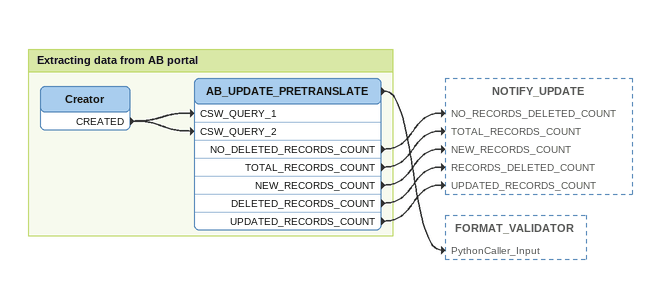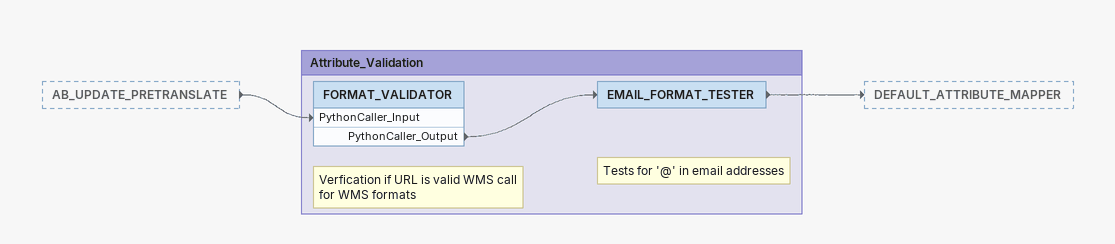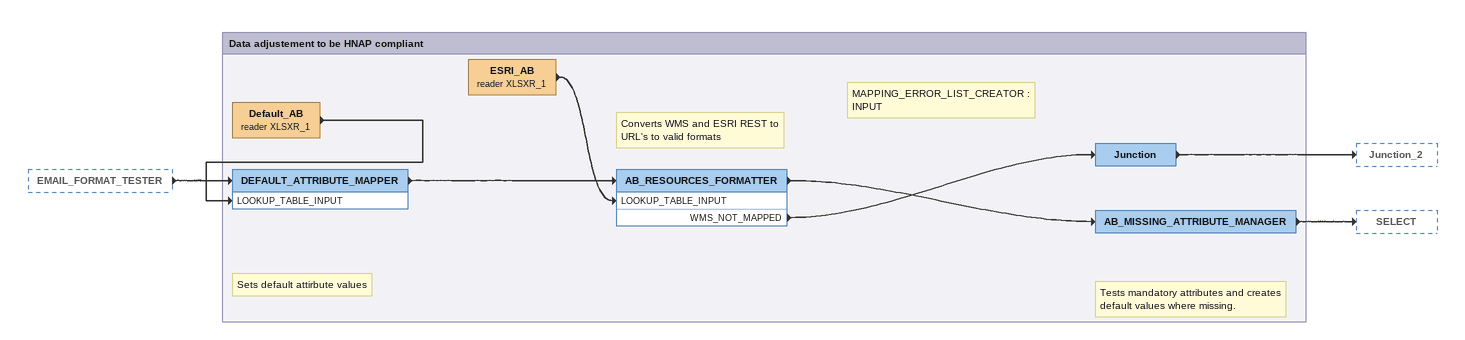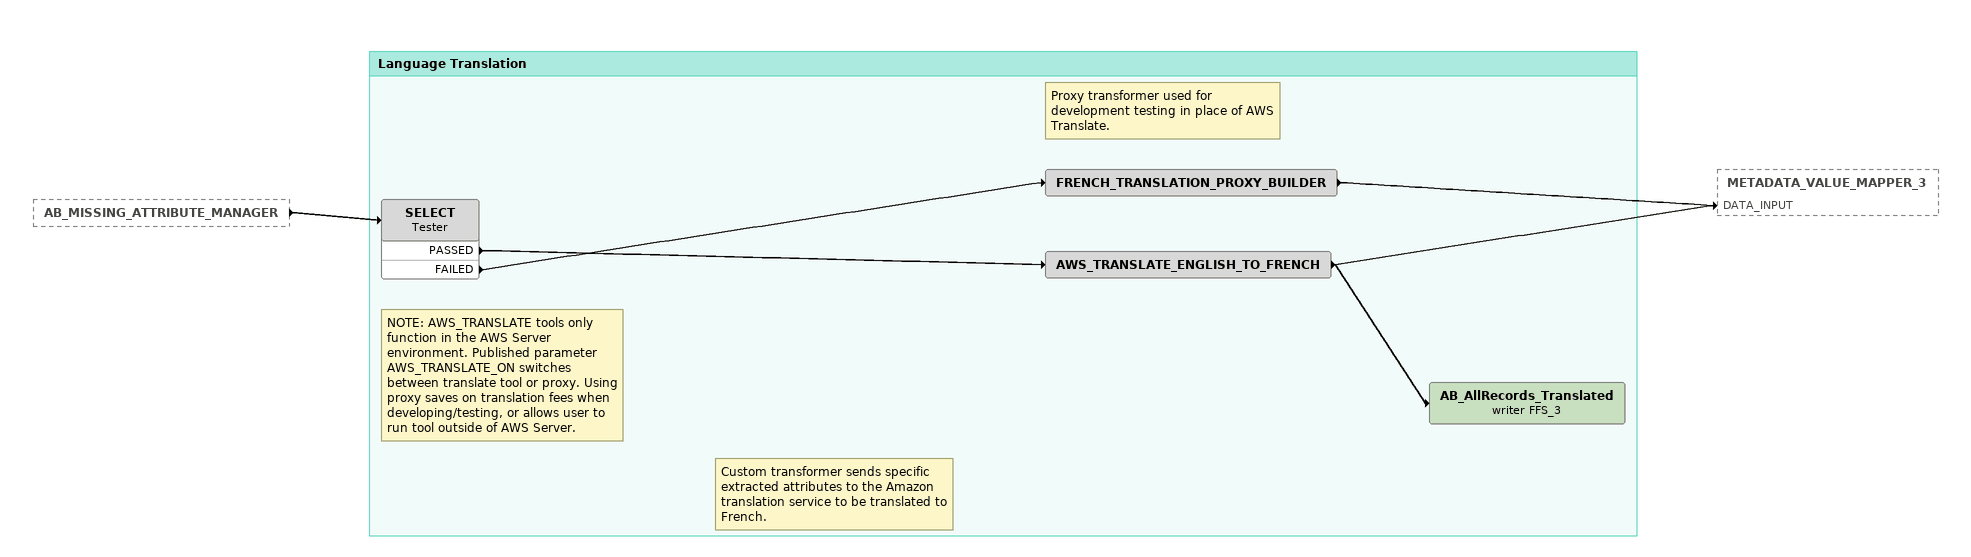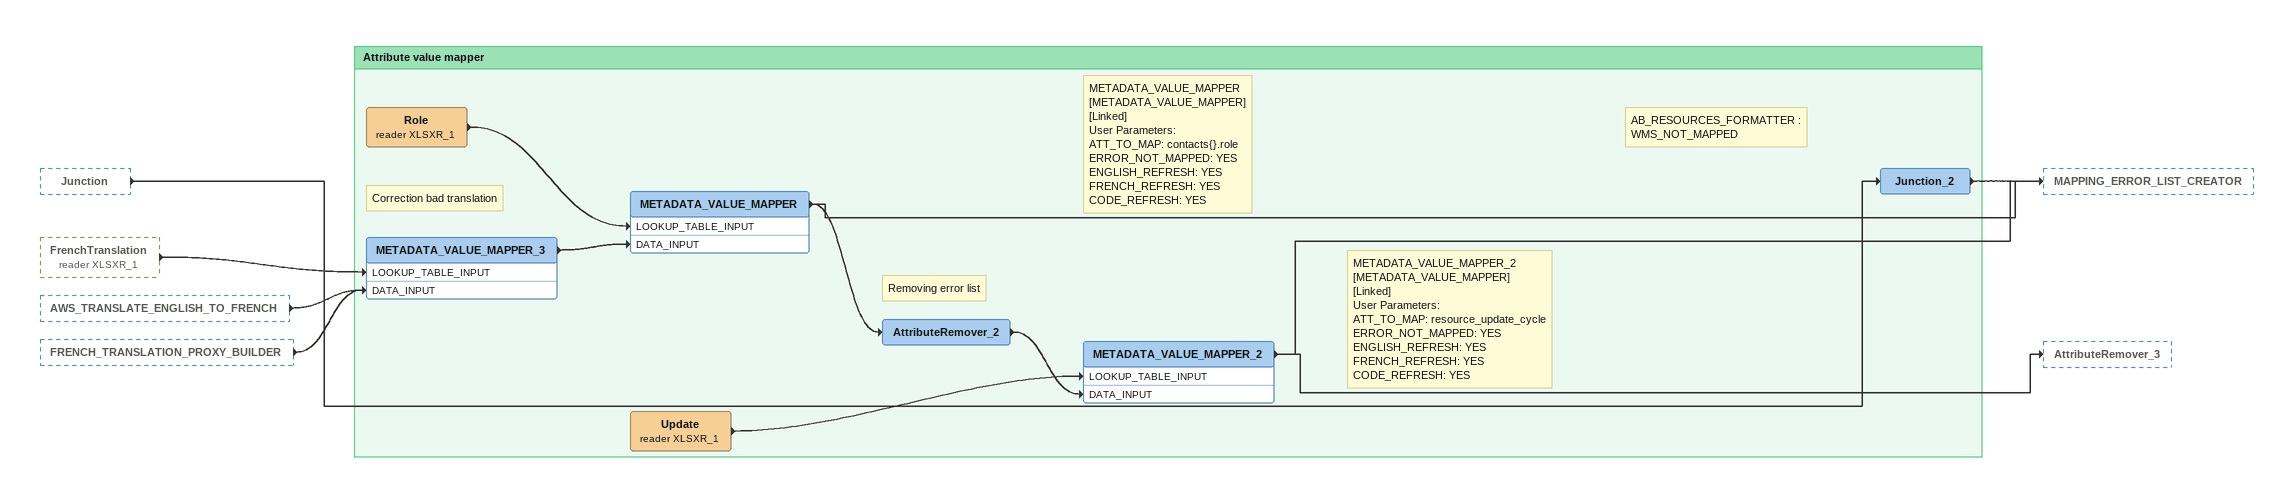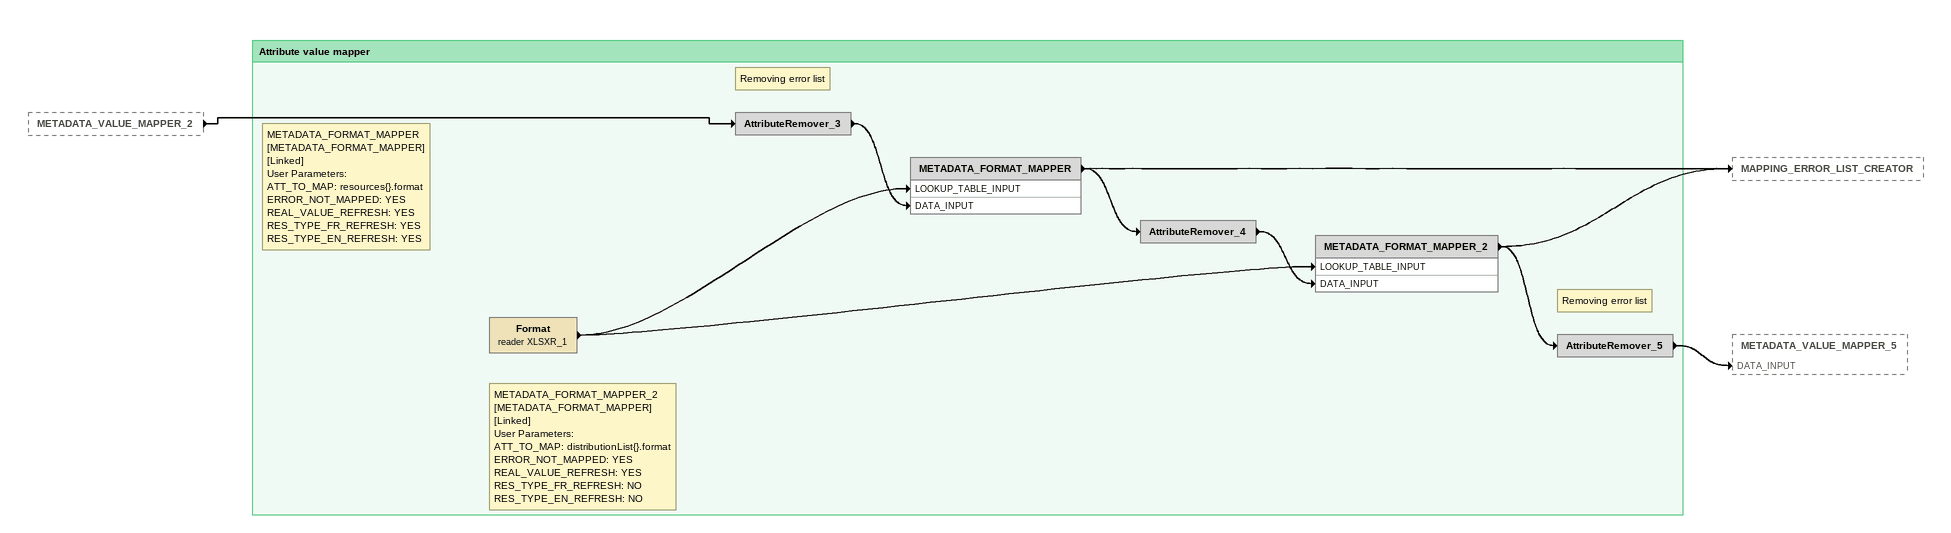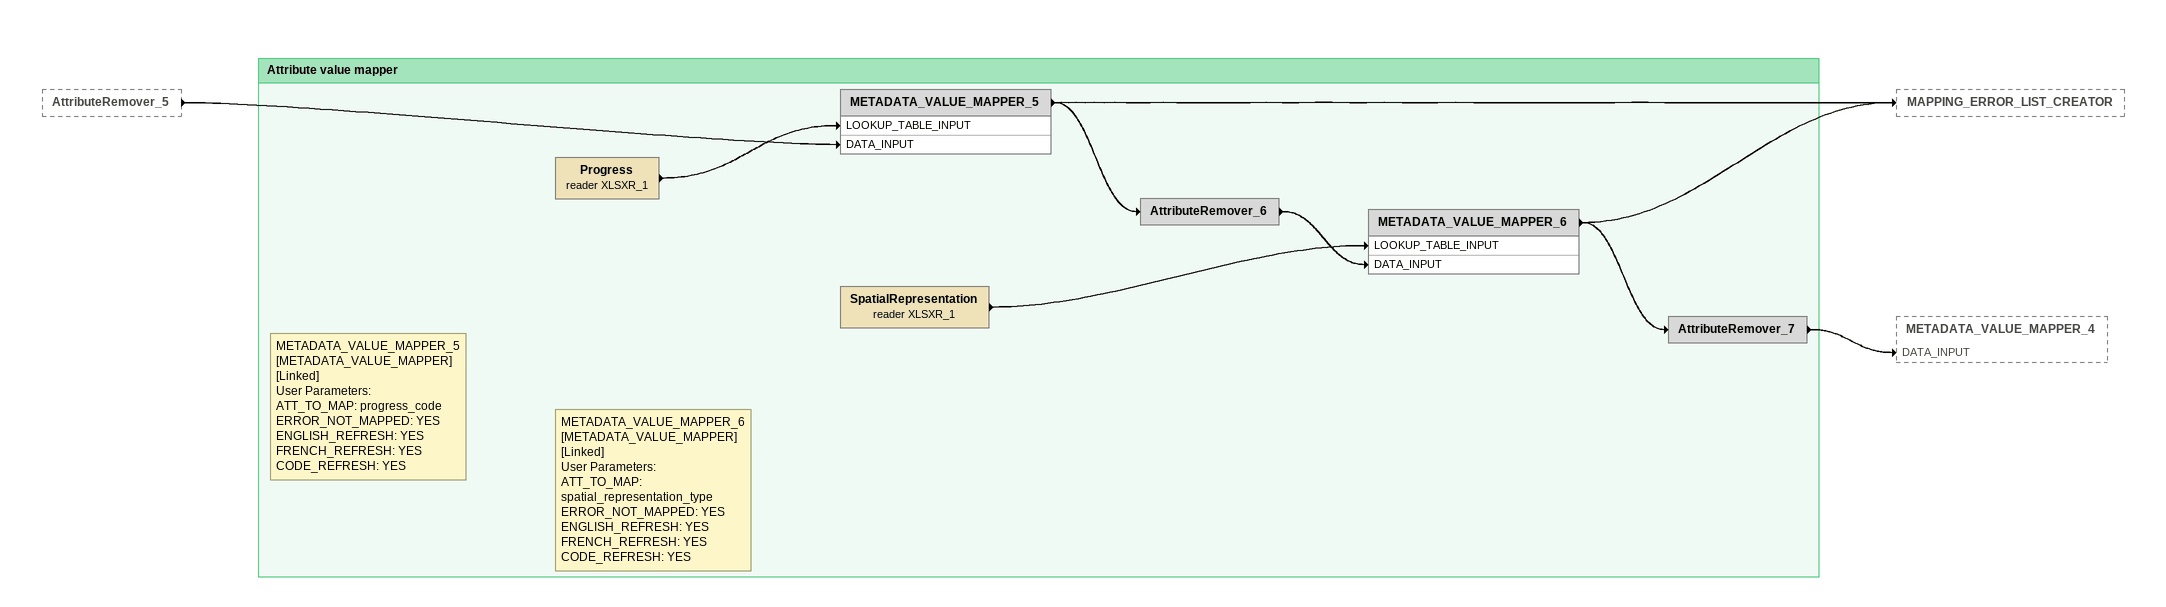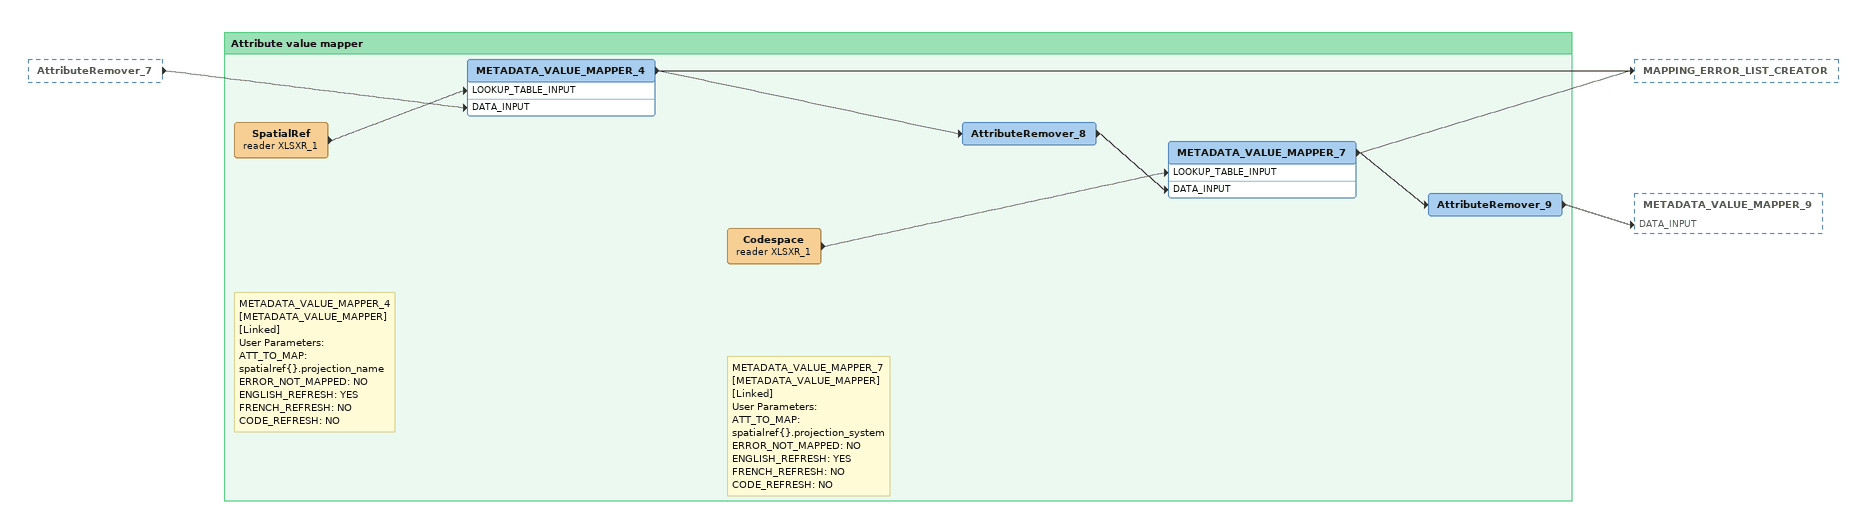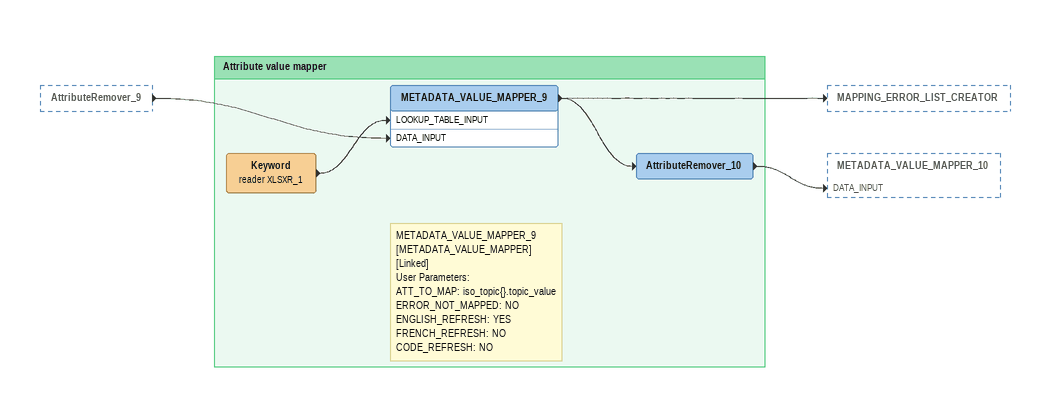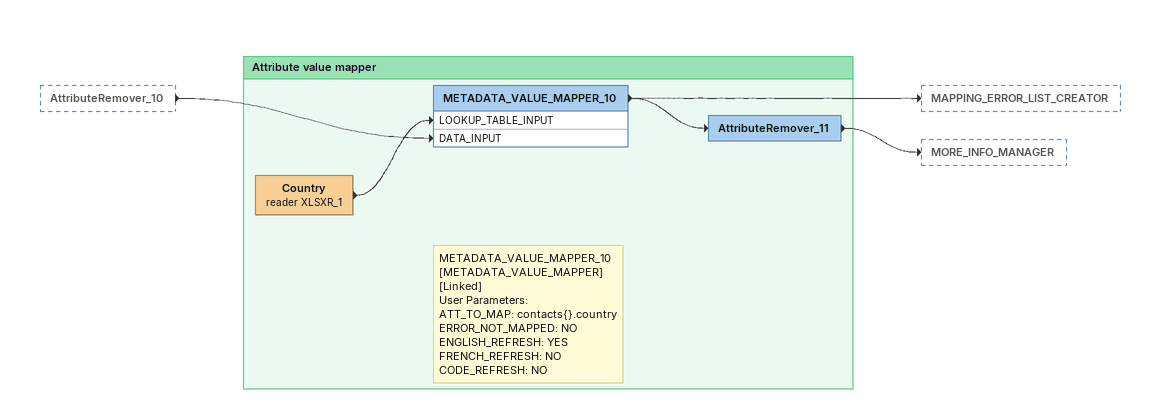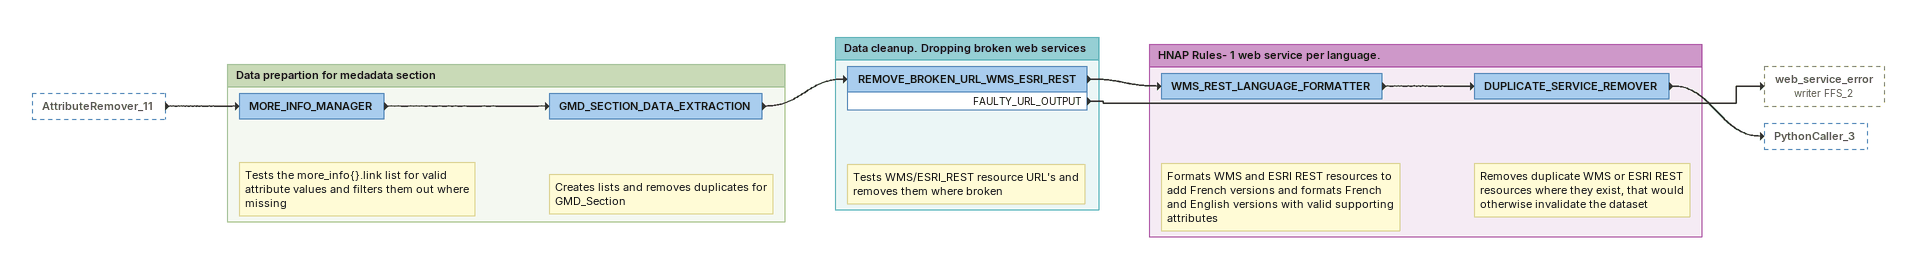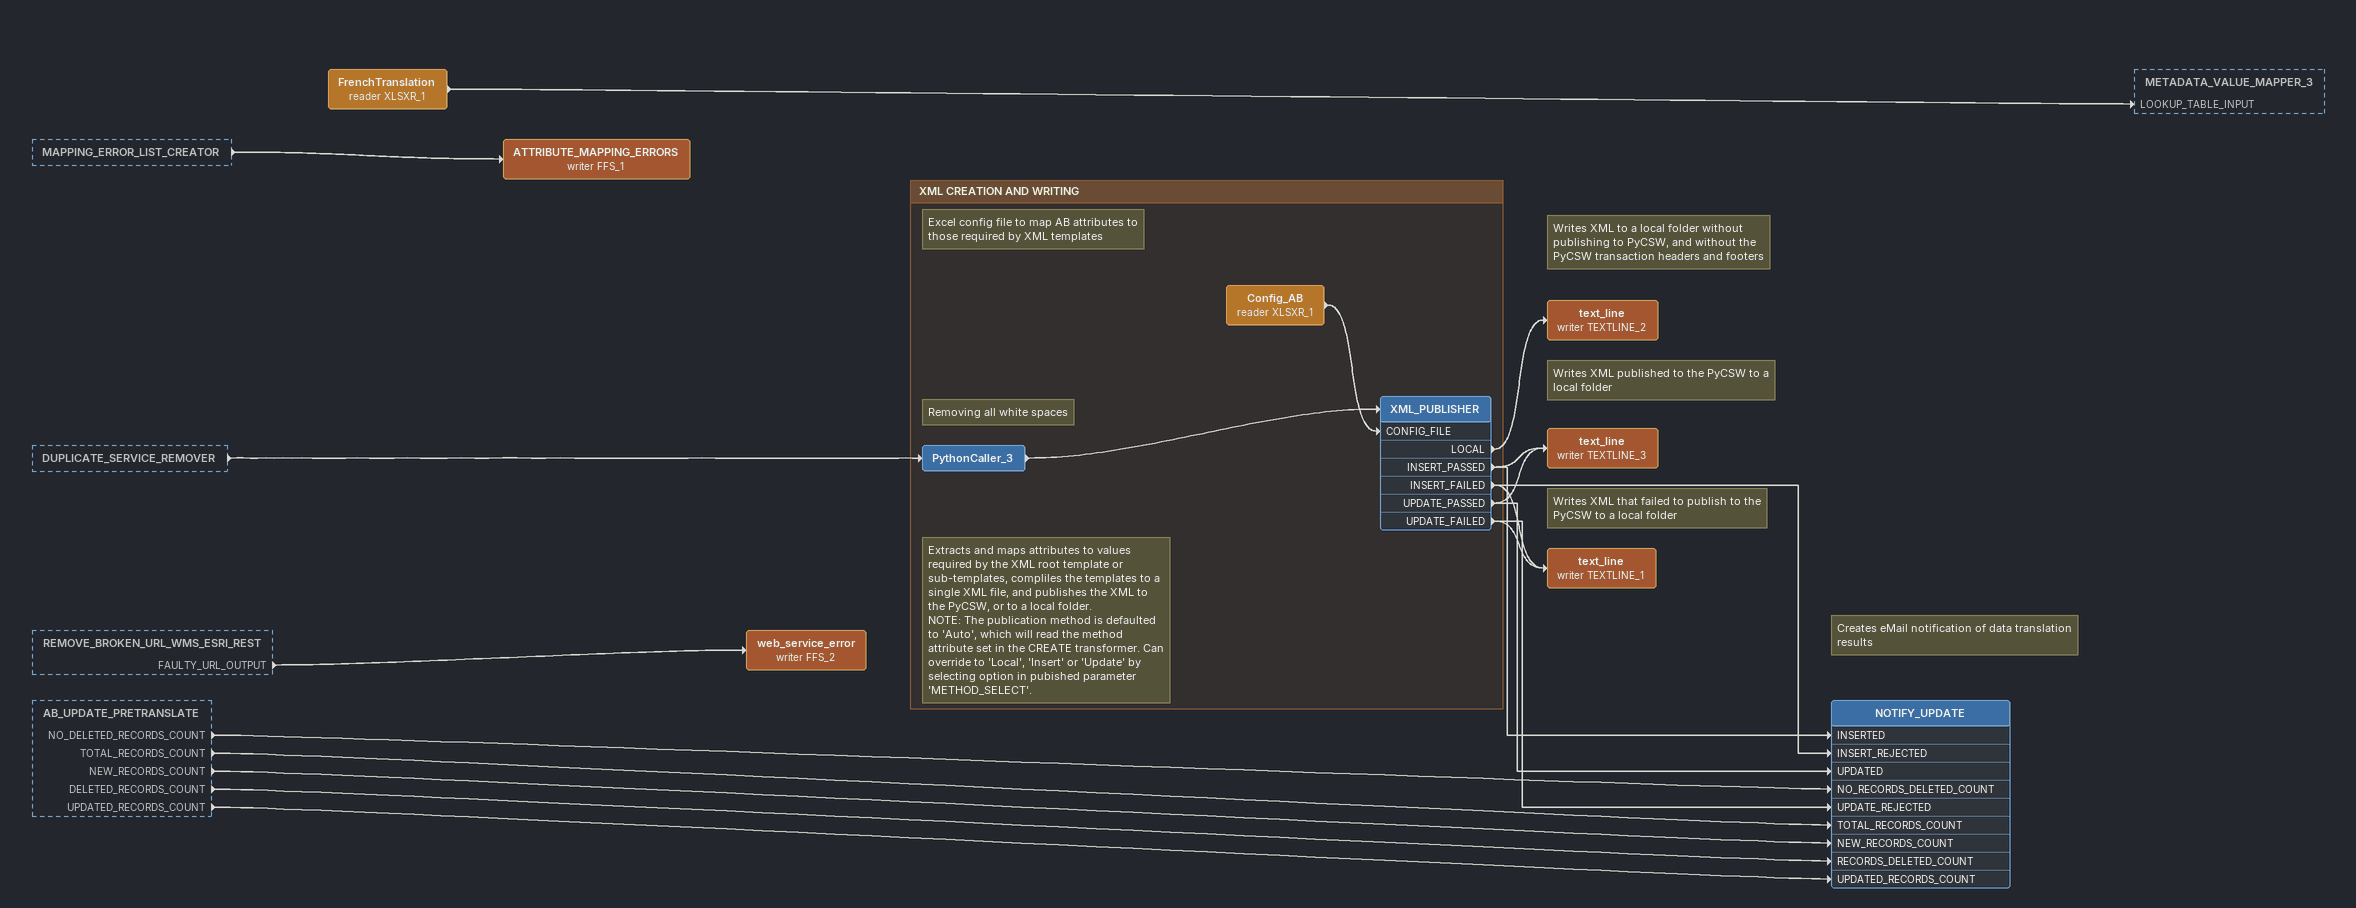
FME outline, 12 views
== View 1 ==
Bookmark: Extracting data from AB portal
Creator
    CREATED -> AB_UPDATE_PRETRANSLATE [CSW_QUERY_1]
    CREATED -> AB_UPDATE_PRETRANSLATE [CSW_QUERY_2]
AB_UPDATE_PRETRANSLATE
    NO_DELETED_RECORDS_COUNT -> NOTIFY_UPDATE [NO_RECORDS_DELETED_COUNT]
    TOTAL_RECORDS_COUNT -> NOTIFY_UPDATE [TOTAL_RECORDS_COUNT]
    NEW_RECORDS_COUNT -> NOTIFY_UPDATE [NEW_RECORDS_COUNT]
    DELETED_RECORDS_COUNT -> NOTIFY_UPDATE [RECORDS_DELETED_COUNT]
    -> FORMAT_VALIDATOR [PythonCaller_Input]
    UPDATED_RECORDS_COUNT -> NOTIFY_UPDATE [UPDATED_RECORDS_COUNT]

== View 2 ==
AB_UPDATE_PRETRANSLATE [outside]
    -> FORMAT_VALIDATOR [PythonCaller_Input]

Bookmark: Attribute_Validation
Note: Verfication if URL is valid WMS call for WMS formats
FORMAT_VALIDATOR
    PythonCaller_Output -> EMAIL_FORMAT_TESTER
Note: Tests for '@' in email addresses
EMAIL_FORMAT_TESTER
    -> DEFAULT_ATTRIBUTE_MAPPER

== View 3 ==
EMAIL_FORMAT_TESTER [outside]
    -> DEFAULT_ATTRIBUTE_MAPPER

Bookmark: Data adjustement to be HNAP compliant
Default_AB (reader XLSXR_1)
    -> DEFAULT_ATTRIBUTE_MAPPER [LOOKUP_TABLE_INPUT]
Note: Sets default attirbute values
DEFAULT_ATTRIBUTE_MAPPER
    -> AB_RESOURCES_FORMATTER
ESRI_AB (reader XLSXR_1)
    -> AB_RESOURCES_FORMATTER [LOOKUP_TABLE_INPUT]
Note: Converts WMS and ESRI REST to URL's to valid formats
AB_RESOURCES_FORMATTER
    WMS_NOT_MAPPED -> Junction
    -> AB_MISSING_ATTRIBUTE_MANAGER
Note: MAPPING_ERROR_LIST_CREATOR : INPUT
Junction
    -> Junction_2
Note: Tests mandatory attributes and creates default values where missing.
AB_MISSING_ATTRIBUTE_MANAGER
    -> SELECT

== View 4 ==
AB_MISSING_ATTRIBUTE_MANAGER [outside]
    -> SELECT

Bookmark: Language Translation
Note: NOTE: AWS_TRANSLATE tools only function in the AWS Server environment. Published parameter AWS_TRANSLATE_ON switches between translate tool or proxy. Using proxy saves on translation fees when developing/testing, or allows user to run tool outside of AWS Server.
SELECT: Tester
    PASSED -> AWS_TRANSLATE_ENGLISH_TO_FRENCH
    FAILED -> FRENCH_TRANSLATION_PROXY_BUILDER
Note: Proxy transformer used for development testing in place of AWS Translate.
FRENCH_TRANSLATION_PROXY_BUILDER
    -> METADATA_VALUE_MAPPER_3 [DATA_INPUT]
Note: Custom transformer sends specific extracted attributes to the Amazon translation service to be translated to French.
AWS_TRANSLATE_ENGLISH_TO_FRENCH
    -> METADATA_VALUE_MAPPER_3 [DATA_INPUT]
    -> AB_AllRecords_Translated (writer FFS_3)
AB_AllRecords_Translated (writer FFS_3)

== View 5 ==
Junction [outside]
    -> Junction_2
FrenchTranslation (reader XLSXR_1) [outside]
    -> METADATA_VALUE_MAPPER_3 [LOOKUP_TABLE_INPUT]
AWS_TRANSLATE_ENGLISH_TO_FRENCH [outside]
    -> METADATA_VALUE_MAPPER_3 [DATA_INPUT]
FRENCH_TRANSLATION_PROXY_BUILDER [outside]
    -> METADATA_VALUE_MAPPER_3 [DATA_INPUT]

Bookmark: Attribute value mapper
Note: AB_RESOURCES_FORMATTER : WMS_NOT_MAPPED
Junction_2
    -> MAPPING_ERROR_LIST_CREATOR
Note: Correction bad translation
METADATA_VALUE_MAPPER_3
    -> METADATA_VALUE_MAPPER [DATA_INPUT]
Role (reader XLSXR_1)
    -> METADATA_VALUE_MAPPER [LOOKUP_TABLE_INPUT]
Note: METADATA_VALUE_MAPPER [METADATA_VALUE_MAPPER] / [Linked] / User Parameters: / ATT_TO_MAP: contacts{}.role / ERROR_NOT_MAPPED: YES / ENGLISH_REFRESH: YES / FRENCH_REFRESH: YES / CODE_REFRESH: YES
METADATA_VALUE_MAPPER
    -> AttributeRemover_2
    -> MAPPING_ERROR_LIST_CREATOR
Note: Removing error list
AttributeRemover_2
    -> METADATA_VALUE_MAPPER_2 [DATA_INPUT]
Update (reader XLSXR_1)
    -> METADATA_VALUE_MAPPER_2 [LOOKUP_TABLE_INPUT]
Note: METADATA_VALUE_MAPPER_2 [METADATA_VALUE_MAPPER] / [Linked] / User Parameters: / ATT_TO_MAP: resource_update_cycle / ERROR_NOT_MAPPED: YES / ENGLISH_REFRESH: YES / FRENCH_REFRESH: YES / CODE_REFRESH: YES
METADATA_VALUE_MAPPER_2
    -> MAPPING_ERROR_LIST_CREATOR
    -> AttributeRemover_3

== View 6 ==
METADATA_VALUE_MAPPER_2 [outside]
    -> AttributeRemover_3

Bookmark: Attribute value mapper
Note: Removing error list
AttributeRemover_3
    -> METADATA_FORMAT_MAPPER [DATA_INPUT]
Format (reader XLSXR_1)
    -> METADATA_FORMAT_MAPPER [LOOKUP_TABLE_INPUT]
    -> METADATA_FORMAT_MAPPER_2 [LOOKUP_TABLE_INPUT]
Note: METADATA_FORMAT_MAPPER [METADATA_FORMAT_MAPPER] / [Linked] / User Parameters: / ATT_TO_MAP: resources{}.format / ERROR_NOT_MAPPED: YES / REAL_VALUE_REFRESH: YES / RES_TYPE_FR_REFRESH: YES / RES_TYPE_EN_REFRESH: YES
METADATA_FORMAT_MAPPER
    -> AttributeRemover_4
    -> MAPPING_ERROR_LIST_CREATOR
AttributeRemover_4
    -> METADATA_FORMAT_MAPPER_2 [DATA_INPUT]
Note: METADATA_FORMAT_MAPPER_2 [METADATA_FORMAT_MAPPER] / [Linked] / User Parameters: / ATT_TO_MAP: distributionList{}.format / ERROR_NOT_MAPPED: YES / REAL_VALUE_REFRESH: YES / RES_TYPE_FR_REFRESH: NO / RES_TYPE_EN_REFRESH: NO
METADATA_FORMAT_MAPPER_2
    -> AttributeRemover_5
    -> MAPPING_ERROR_LIST_CREATOR
Note: Removing error list
AttributeRemover_5
    -> METADATA_VALUE_MAPPER_5 [DATA_INPUT]

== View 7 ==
AttributeRemover_5 [outside]
    -> METADATA_VALUE_MAPPER_5 [DATA_INPUT]

Bookmark: Attribute value mapper
Progress (reader XLSXR_1)
    -> METADATA_VALUE_MAPPER_5 [LOOKUP_TABLE_INPUT]
Note: METADATA_VALUE_MAPPER_5 [METADATA_VALUE_MAPPER] / [Linked] / User Parameters: / ATT_TO_MAP: progress_code / ERROR_NOT_MAPPED: YES / ENGLISH_REFRESH: YES / FRENCH_REFRESH: YES / CODE_REFRESH: YES
METADATA_VALUE_MAPPER_5
    -> AttributeRemover_6
    -> MAPPING_ERROR_LIST_CREATOR
AttributeRemover_6
    -> METADATA_VALUE_MAPPER_6 [DATA_INPUT]
SpatialRepresentation (reader XLSXR_1)
    -> METADATA_VALUE_MAPPER_6 [LOOKUP_TABLE_INPUT]
Note: METADATA_VALUE_MAPPER_6 [METADATA_VALUE_MAPPER] / [Linked] / User Parameters: / ATT_TO_MAP: spatial_representation_type / ERROR_NOT_MAPPED: YES / ENGLISH_REFRESH: YES / FRENCH_REFRESH: YES / CODE_REFRESH: YES
METADATA_VALUE_MAPPER_6
    -> MAPPING_ERROR_LIST_CREATOR
    -> AttributeRemover_7
AttributeRemover_7
    -> METADATA_VALUE_MAPPER_4 [DATA_INPUT]

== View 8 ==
AttributeRemover_7 [outside]
    -> METADATA_VALUE_MAPPER_4 [DATA_INPUT]

Bookmark: Attribute value mapper
SpatialRef (reader XLSXR_1)
    -> METADATA_VALUE_MAPPER_4 [LOOKUP_TABLE_INPUT]
Note: METADATA_VALUE_MAPPER_4 [METADATA_VALUE_MAPPER] / [Linked] / User Parameters: / ATT_TO_MAP: spatialref{}.projection_name / ERROR_NOT_MAPPED: NO / ENGLISH_REFRESH: YES / FRENCH_REFRESH: NO / CODE_REFRESH: NO
METADATA_VALUE_MAPPER_4
    -> MAPPING_ERROR_LIST_CREATOR
    -> AttributeRemover_8
AttributeRemover_8
    -> METADATA_VALUE_MAPPER_7 [DATA_INPUT]
Codespace (reader XLSXR_1)
    -> METADATA_VALUE_MAPPER_7 [LOOKUP_TABLE_INPUT]
Note: METADATA_VALUE_MAPPER_7 [METADATA_VALUE_MAPPER] / [Linked] / User Parameters: / ATT_TO_MAP: spatialref{}.projection_system / ERROR_NOT_MAPPED: NO / ENGLISH_REFRESH: YES / FRENCH_REFRESH: NO / CODE_REFRESH: NO
METADATA_VALUE_MAPPER_7
    -> MAPPING_ERROR_LIST_CREATOR
    -> AttributeRemover_9
AttributeRemover_9
    -> METADATA_VALUE_MAPPER_9 [DATA_INPUT]

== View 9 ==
AttributeRemover_9 [outside]
    -> METADATA_VALUE_MAPPER_9 [DATA_INPUT]

Bookmark: Attribute value mapper
Keyword (reader XLSXR_1)
    -> METADATA_VALUE_MAPPER_9 [LOOKUP_TABLE_INPUT]
Note: METADATA_VALUE_MAPPER_9 [METADATA_VALUE_MAPPER] / [Linked] / User Parameters: / ATT_TO_MAP: iso_topic{}.topic_value / ERROR_NOT_MAPPED: NO / ENGLISH_REFRESH: YES / FRENCH_REFRESH: NO / CODE_REFRESH: NO
METADATA_VALUE_MAPPER_9
    -> AttributeRemover_10
    -> MAPPING_ERROR_LIST_CREATOR
AttributeRemover_10
    -> METADATA_VALUE_MAPPER_10 [DATA_INPUT]

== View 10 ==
AttributeRemover_10 [outside]
    -> METADATA_VALUE_MAPPER_10 [DATA_INPUT]

Bookmark: Attribute value mapper
Country (reader XLSXR_1)
    -> METADATA_VALUE_MAPPER_10 [LOOKUP_TABLE_INPUT]
Note: METADATA_VALUE_MAPPER_10 [METADATA_VALUE_MAPPER] / [Linked] / User Parameters: / ATT_TO_MAP: contacts{}.country / ERROR_NOT_MAPPED: NO / ENGLISH_REFRESH: YES / FRENCH_REFRESH: NO / CODE_REFRESH: NO
METADATA_VALUE_MAPPER_10
    -> AttributeRemover_11
    -> MAPPING_ERROR_LIST_CREATOR
AttributeRemover_11
    -> MORE_INFO_MANAGER

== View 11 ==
AttributeRemover_11 [outside]
    -> MORE_INFO_MANAGER

Bookmark: Data prepartion for medadata section
Note: Tests the more_info{}.link list for valid attribute values and filters them out where missing
MORE_INFO_MANAGER
    -> GMD_SECTION_DATA_EXTRACTION
Note: Creates lists and removes duplicates for GMD_Section
GMD_SECTION_DATA_EXTRACTION
    -> REMOVE_BROKEN_URL_WMS_ESRI_REST

Bookmark: Data cleanup. Dropping broken web services
Note: Tests WMS/ESRI_REST resource URL's and removes them where broken
REMOVE_BROKEN_URL_WMS_ESRI_REST
    -> WMS_REST_LANGUAGE_FORMATTER
    FAULTY_URL_OUTPUT -> web_service_error (writer FFS_2)

Bookmark: HNAP Rules- 1 web service per language.
Note: Formats WMS and ESRI REST resources to add French versions and formats French and English versions with valid supporting attributes
WMS_REST_LANGUAGE_FORMATTER
    -> DUPLICATE_SERVICE_REMOVER
Note: Removes duplicate WMS or ESRI REST resources where they exist, that would otherwise invalidate the dataset
DUPLICATE_SERVICE_REMOVER
    -> PythonCaller_3

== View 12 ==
MAPPING_ERROR_LIST_CREATOR [outside]
    -> ATTRIBUTE_MAPPING_ERRORS (writer FFS_1)
DUPLICATE_SERVICE_REMOVER [outside]
    -> PythonCaller_3
REMOVE_BROKEN_URL_WMS_ESRI_REST [outside]
    FAULTY_URL_OUTPUT -> web_service_error (writer FFS_2)
AB_UPDATE_PRETRANSLATE [outside]
    NO_DELETED_RECORDS_COUNT -> NOTIFY_UPDATE [NO_RECORDS_DELETED_COUNT]
    TOTAL_RECORDS_COUNT -> NOTIFY_UPDATE [TOTAL_RECORDS_COUNT]
    NEW_RECORDS_COUNT -> NOTIFY_UPDATE [NEW_RECORDS_COUNT]
    DELETED_RECORDS_COUNT -> NOTIFY_UPDATE [RECORDS_DELETED_COUNT]
    UPDATED_RECORDS_COUNT -> NOTIFY_UPDATE [UPDATED_RECORDS_COUNT]
FrenchTranslation (reader XLSXR_1)
    -> METADATA_VALUE_MAPPER_3 [LOOKUP_TABLE_INPUT]
web_service_error (writer FFS_2)
ATTRIBUTE_MAPPING_ERRORS (writer FFS_1)
Note: Writes XML to a local folder without publishing to PyCSW, and without the PyCSW transaction headers and footers
text_line (writer TEXTLINE_2)
Note: Writes XML published to the PyCSW to a local folder
text_line (writer TEXTLINE_3)
Note: Writes XML that failed to publish to the PyCSW to a local folder
text_line (writer TEXTLINE_1)
Note: Creates eMail notification of data translation results
NOTIFY_UPDATE

Bookmark: XML CREATION AND WRITING
Note: Extracts and maps attributes to values required by the XML root template or sub-templates, compliles the templates to a single XML file, and publishes the XML to the PyCSW, or to a local folder. / NOTE: The publication method is defaulted to 'Auto', which will read the method attribute set in the CREATE transformer. Can override to 'Local', 'Insert' or 'Update' by selecting option in pubished parameter 'METHOD_SELECT'.
Note: Removing all white spaces
PythonCaller_3
    -> XML_PUBLISHER
Note: Excel config file to map AB attributes to those required by XML templates
Config_AB (reader XLSXR_1)
    -> XML_PUBLISHER [CONFIG_FILE]
XML_PUBLISHER
    LOCAL -> text_line (writer TEXTLINE_2)
    INSERT_PASSED -> text_line (writer TEXTLINE_3)
    INSERT_PASSED -> NOTIFY_UPDATE [INSERTED]
    INSERT_FAILED -> text_line (writer TEXTLINE_1)
    INSERT_FAILED -> NOTIFY_UPDATE [INSERT_REJECTED]
    UPDATE_PASSED -> text_line (writer TEXTLINE_3)
    UPDATE_PASSED -> NOTIFY_UPDATE [UPDATED]
    UPDATE_FAILED -> text_line (writer TEXTLINE_1)
    UPDATE_FAILED -> NOTIFY_UPDATE [UPDATE_REJECTED]
